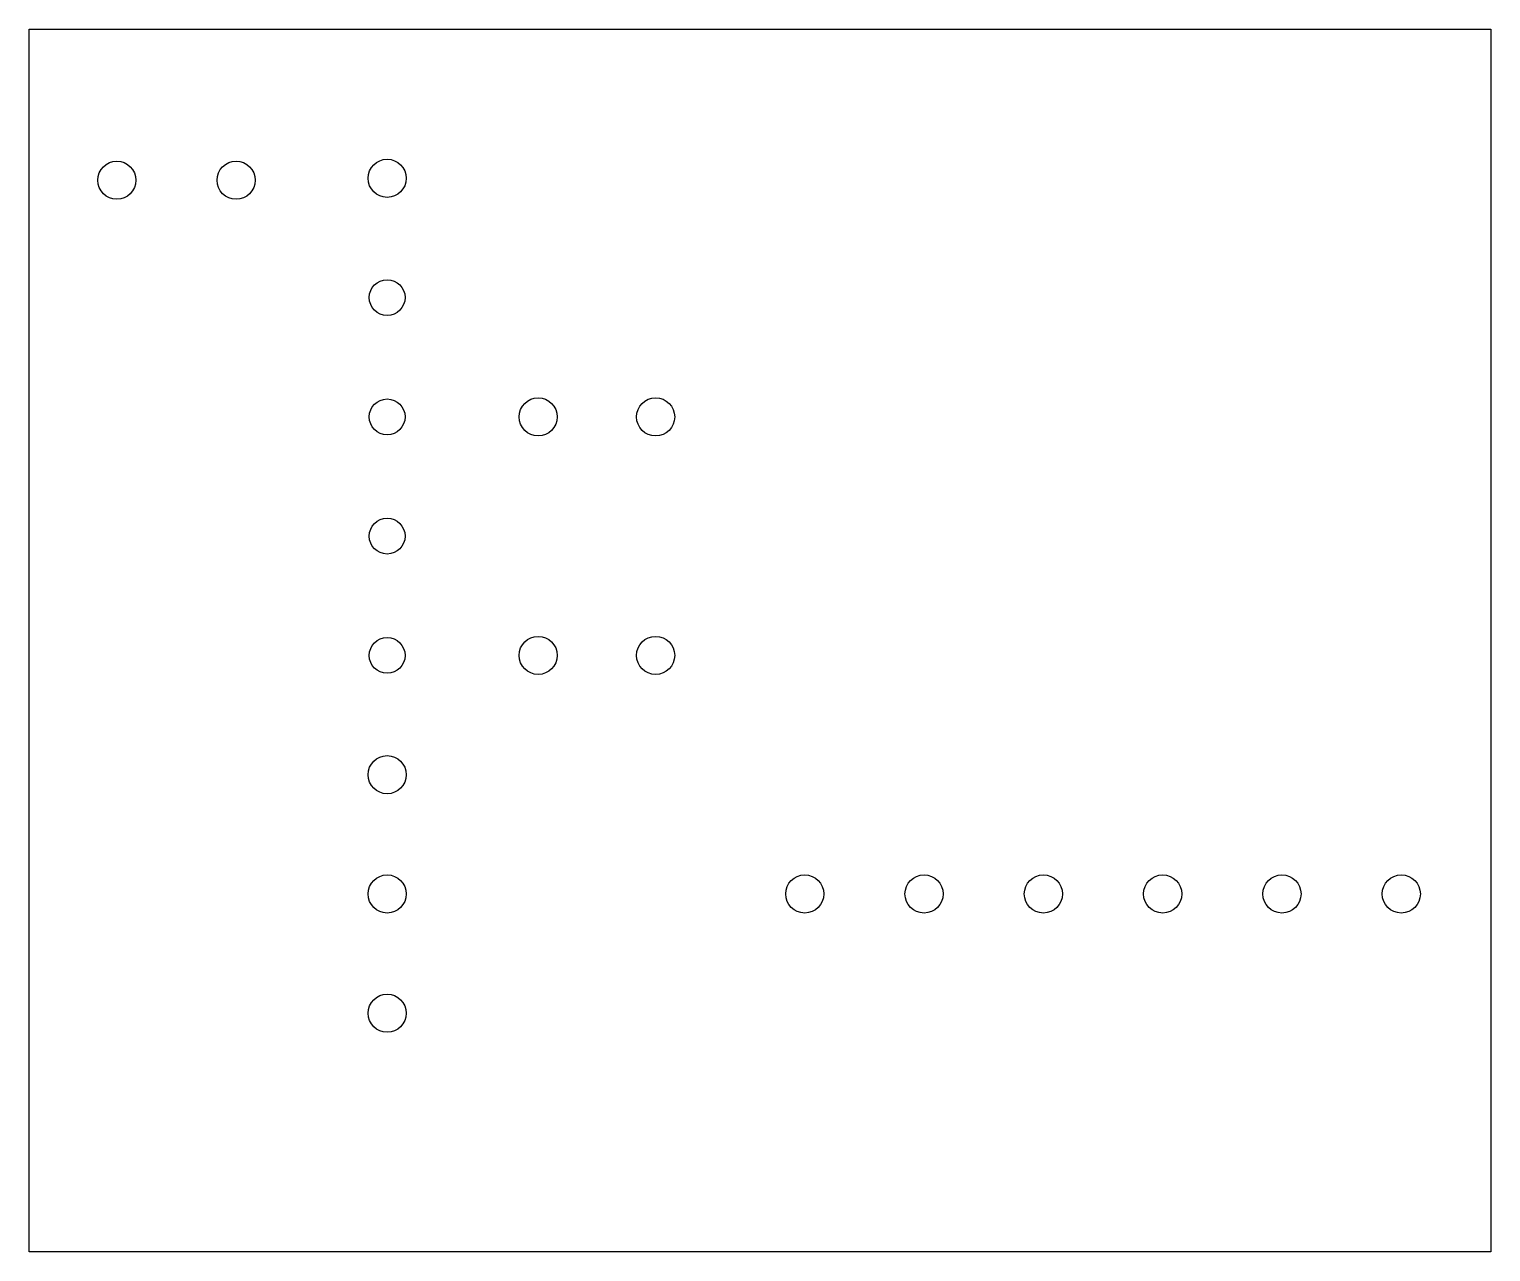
# Model space of a CAD drawing. Extents: x 0 to 31.1, y -26 to 0.
import ezdxf

# ---------------------------------------------------------------- set-up
doc = ezdxf.new("R2010")
doc.units = 0
doc.layers.add('BLACK', color=7, linetype='CONTINUOUS')
doc.layers.add('WHITE', color=7, linetype='CONTINUOUS')

msp = doc.modelspace()

# ---------------------------------------------------------------- linework, layer by layer
at = {"layer": 'BLACK'}
for centre, radius in [((7.62, -3.175), 0.406), ((1.865, -3.215), 0.406), ((4.405, -3.215), 0.406), ((7.62, -5.715), 0.381), ((7.62, -8.255), 0.381), ((10.835, -8.255), 0.406), ((13.335, -8.255), 0.406), ((7.62, -10.795), 0.381), ((7.62, -13.335), 0.381), ((10.835, -13.335), 0.406), ((13.335, -13.335), 0.406), ((7.62, -15.875), 0.406), ((7.62, -18.415), 0.406), ((16.51, -18.415), 0.406), ((19.05, -18.415), 0.406), ((21.59, -18.415), 0.406), ((24.13, -18.415), 0.406), ((26.67, -18.415), 0.406), ((29.21, -18.415), 0.406), ((7.62, -20.955), 0.406)]:
    msp.add_circle(centre, radius, dxfattribs=at)
at = {"layer": 'WHITE', "linetype": 'CONTINUOUS'}
for p, q in [((0, 0), (31.115, 0)), ((0, -26.035), (0, 0)), ((31.115, 0), (31.115, -26.035)), ((31.115, -26.035), (0, -26.035))]:
    msp.add_line(p, q, dxfattribs=at)

doc.saveas('drawing.dxf')
